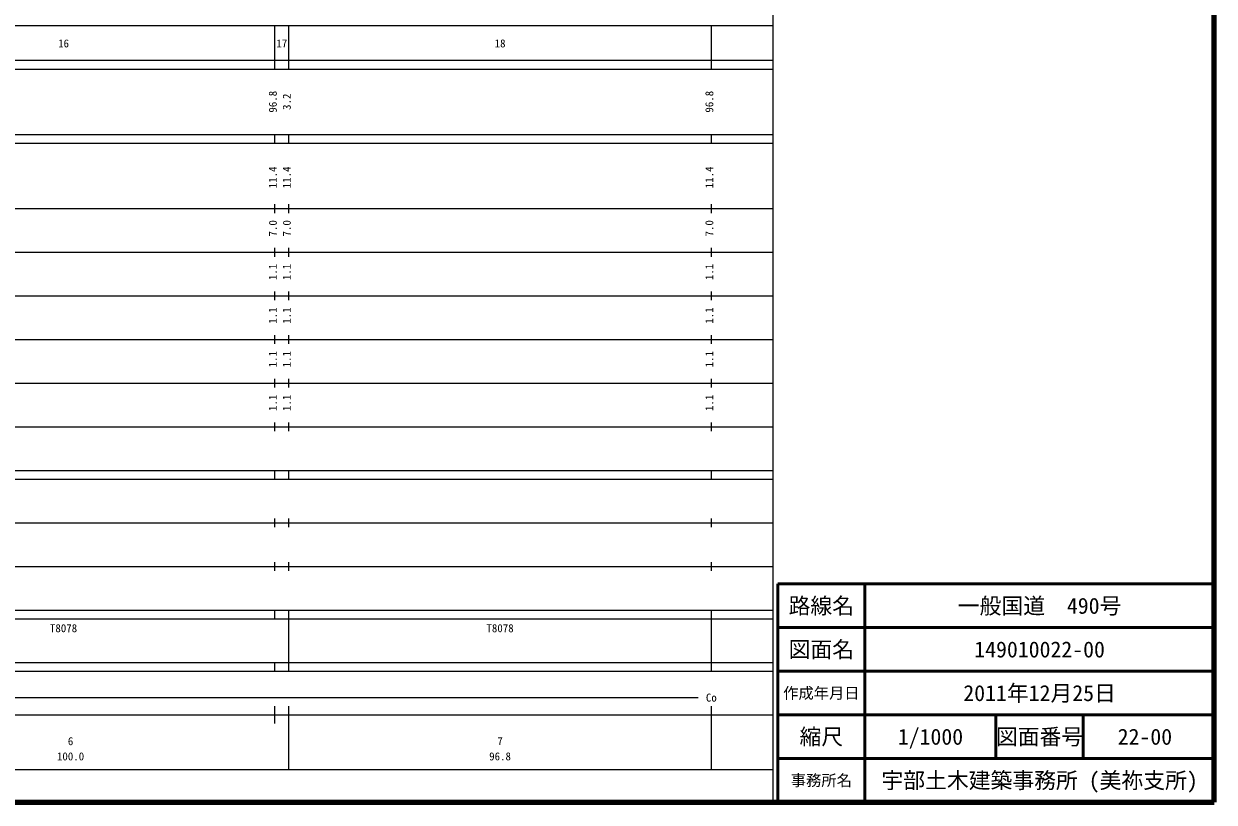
# Model space of a CAD drawing. Units: millimetres, scale not verified. Extents: x -377552922 to 680000, y -975249047 to 380000.
# Drawn here: x 407290 to 680000, y 20000 to 198357 of the extents above; entities that cross this region are included whole.
import ezdxf
from ezdxf.enums import TextEntityAlignment as Align

# ---------------------------------------------------------------- set-up
doc = ezdxf.new("R2010")
doc.units = ezdxf.units.MM
doc.header["$LTSCALE"] = 1000
for name, color, linetype, lineweight in [('M-TTL', 2, 'Continuous', 140), ('M-TTL-BAND', 7, 'Continuous', 25), ('M-TTL-FRAM', 2, 'Continuous', 50), ('M-TTL-LINE', 7, 'Continuous', 50)]:
    doc.layers.add(name, color=color, linetype=linetype, lineweight=lineweight)
doc.layers.add('M-TTL-TXT', color=7, linetype='Continuous')
doc.styles.add('ＭＳ ゴシック', font='')
doc.styles.get('ＭＳ ゴシック').set_extended_font_data('MS Gothic')

msp = doc.modelspace()

# ---------------------------------------------------------------- linework, layer by layer
at = {"layer": 'M-TTL'}
for p, q in [((680000, 20000), (680000, 380000)), ((40000, 20000), (680000, 20000))]:
    msp.add_line(p, q, dxfattribs=at)
at = {"layer": 'M-TTL-BAND'}
for p, q in [((579000, 20000), (579000, 370000)), ((68000, 198000), (579000, 198000)), ((464800, 188000), (464800, 198000)), ((468000, 188000), (468000, 198000)), ((564800, 188000), (564800, 198000)), ((40000, 190000), (579000, 190000)), ((40000, 188000), (579000, 188000)), ((40000, 173000), (579000, 173000)), ((464800, 171000), (464800, 173000)), ((468000, 171000), (468000, 173000)), ((564800, 171000), (564800, 173000)), ((40000, 171000), (579000, 171000)), ((40000, 156000), (579000, 156000)), ((464800, 155000), (464800, 157000)), ((468000, 155000), (468000, 157000)), ((564800, 155000), (564800, 157000)), ((46000, 146000), (579000, 146000)), ((464800, 145000), (464800, 147000)), ((468000, 145000), (468000, 147000)), ((564800, 145000), (564800, 147000)), ((464800, 135000), (464800, 137000)), ((468000, 135000), (468000, 137000)), ((564800, 135000), (564800, 137000)), ((52000, 136000), (579000, 136000)), ((46000, 126000), (579000, 126000)), ((464800, 125000), (464800, 127000)), ((468000, 125000), (468000, 127000)), ((564800, 125000), (564800, 127000)), ((52000, 116000), (579000, 116000)), ((464800, 115000), (464800, 117000)), ((468000, 115000), (468000, 117000)), ((564800, 115000), (564800, 117000)), ((464800, 105000), (464800, 107000)), ((468000, 105000), (468000, 107000)), ((564800, 105000), (564800, 107000)), ((46000, 106000), (579000, 106000)), ((40000, 96000), (579000, 96000)), ((464800, 94000), (464800, 96000)), ((468000, 94000), (468000, 96000)), ((564800, 94000), (564800, 96000)), ((40000, 94000), (579000, 94000)), ((464800, 83000), (464800, 85000)), ((468000, 83000), (468000, 85000)), ((564800, 83000), (564800, 85000)), ((49000, 84000), (579000, 84000)), ((40000, 74000), (579000, 74000)), ((464800, 73000), (464800, 75000)), ((468000, 73000), (468000, 75000)), ((564800, 73000), (564800, 75000)), ((40000, 64000), (579000, 64000)), ((464800, 62000), (464800, 64000)), ((468000, 62000), (468000, 64000)), ((564800, 62000), (564800, 64000)), ((40000, 62000), (579000, 62000)), ((468000, 52000), (468000, 62000)), ((468000, 52000), (468000, 62000)), ((564800, 52000), (564800, 62000)), ((40000, 52000), (579000, 52000)), ((464800, 50000), (464800, 52000)), ((468000, 50000), (468000, 52000)), ((564800, 50000), (564800, 52000)), ((40000, 50000), (579000, 50000)), ((271500, 44000), (561800, 44000)), ((464800, 38000), (464800, 42000)), ((468000, 27500), (468000, 42000)), ((564800, 27500), (564800, 42000)), ((40000, 40000), (579000, 40000)), ((68000, 27500), (579000, 27500))]:
    msp.add_line(p, q, dxfattribs=at)
at = {"layer": 'M-TTL-FRAM'}
for p, q in [((680000, 70000), (580000, 70000)), ((580000, 70000), (580000, 20000))]:
    msp.add_line(p, q, dxfattribs=at)
at = {"layer": 'M-TTL-LINE'}
for p, q in [((600000, 70000), (600000, 20000)), ((680000, 60000), (580000, 60000)), ((680000, 50000), (580000, 50000)), ((680000, 40000), (580000, 40000)), ((630000, 40000), (630000, 30000)), ((650000, 40000), (650000, 30000)), ((680000, 30000), (580000, 30000))]:
    msp.add_line(p, q, dxfattribs=at)

# ---------------------------------------------------------------- texts
at = {"layer": 'M-TTL-BAND', "style": 'ＭＳ ゴシック'}
for s, p in [('16', (416400, 192405)), ('17', (466400, 192405)), ('18', (516400, 192405)), ('Co', (564800, 42500)), ('6', (418000, 32523)), ('7', (516400, 32523)), ('100.0', (418000, 29033)), ('96.8', (516400, 29033))]:
    msp.add_text(s, height=1833, dxfattribs=at).set_placement(p, align=Align.BOTTOM_CENTER)
for s, p in [('96.8', (465800, 180500)), ('96.8', (565800, 180500)), ('3.2', (469000, 180500)), ('11.4', (465800, 163174)), ('11.4', (469000, 163174)), ('11.4', (565800, 163174)), ('7.0', (465800, 151500)), ('7.0', (469000, 151500)), ('7.0', (565800, 151500)), ('1.1', (465800, 141500)), ('1.1', (469000, 141500)), ('1.1', (565800, 141500)), ('1.1', (465800, 131500)), ('1.1', (469000, 131500)), ('1.1', (565800, 131500)), ('1.1', (465800, 121500)), ('1.1', (469000, 121500)), ('1.1', (565800, 121500)), ('1.1', (465800, 111500)), ('1.1', (469000, 111500)), ('1.1', (565800, 111500))]:
    msp.add_text(s, height=1833, rotation=90, dxfattribs=at).set_placement(p, align=Align.BOTTOM_CENTER)
for p in [(413275, 58405), (513275, 58405)]:
    msp.add_text('T8078', height=1833, dxfattribs=at).set_placement(p, align=Align.BOTTOM_LEFT)
at = {"layer": 'M-TTL-TXT', "style": 'ＭＳ ゴシック'}
for s, height, p in [('路線名', 3666, (590000, 65000)), ('路線名', 3666, (590000, 65000)), ('一般国道\u3000490号', 3666, (640000, 65000)), ('図面名', 3666, (590000, 55000)), ('図面名', 3666, (590000, 55000)), ('149010022-00', 3666, (640000, 55000)), ('作成年月日', 2566, (590000, 45000)), ('作成年月日', 2566, (590000, 45000)), ('2011年12月25日', 3666, (640000, 45000)), ('縮尺', 3666, (590000, 35000)), ('縮尺', 3666, (590000, 35000)), ('1/1000', 3666, (615000, 35000)), ('図面番号', 3666, (640000, 35000)), ('図面番号', 3666, (640000, 35000)), ('22-00', 3666, (664125, 35000)), ('宇部土木建築事務所 (美祢支所)', 3666, (640000, 25000)), ('事務所名', 2566, (590000, 25000)), ('事務所名', 2566, (590000, 25000))]:
    msp.add_text(s, height=height, dxfattribs=at).set_placement(p, align=Align.MIDDLE_CENTER)

doc.saveas('drawing.dxf')
